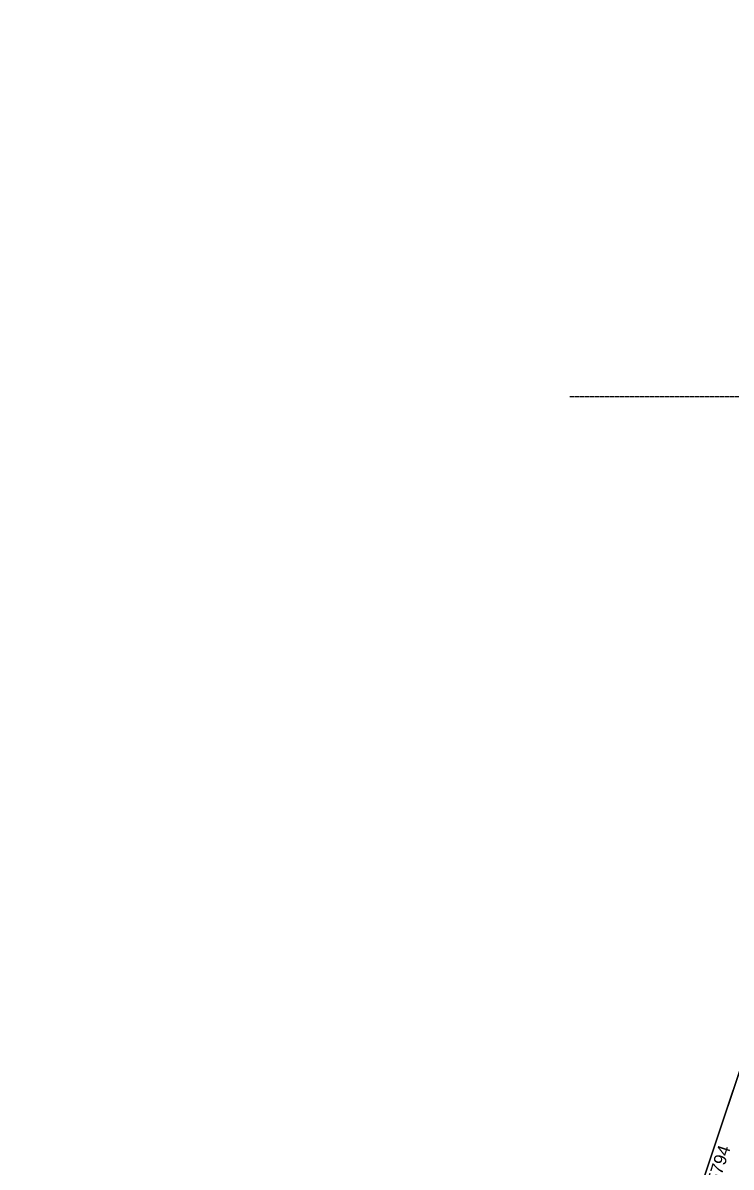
# Model space of a CAD drawing. Header units: metres. Extents: x 305482 to 305978, y 6275861 to 6276842.
# Drawn here: x 305482.3 to 305595.8, y 6276204.8 to 6276388.3 of the extents above; entities that cross this region are included whole.
import ezdxf
from ezdxf.enums import TextEntityAlignment as Align

# ---------------------------------------------------------------- set-up
doc = ezdxf.new("R2010")
doc.units = ezdxf.units.M
doc.header["$LTSCALE"] = 0.7
for name, pattern in [('A', [0]), ('Cable Exist OH', [1, 1, 0]), ('CENTERX2', [4, 2.5, -0.5, 0.5, -0.5]), ('Dash', [5, 3, -2])]:
    doc.linetypes.add(name, pattern=pattern)
doc.layers.get('0').update_dxf_attribs({"color": 6})
for name, color, linetype in [('_User Miscellaneous1', 3, 'Continuous'), ('Cadastre Developer_SP_NEW', 4, 'Continuous'), ('Cadastre Land Parcels_SP_EXT', 4, 'Continuous'), ('Equip_HV_NEW', 1, 'Continuous')]:
    doc.layers.add(name, color=color, linetype=linetype)
doc.styles.get("Standard").update_dxf_attribs({"font": 'arial.ttf'})
doc.styles.add('SWG_LABEL', font='arial.ttf')
doc.styles.add('SWITCH_LABEL', font='arial.ttf', dxfattribs={"height": 2.5})

# ---------------------------------------------------------------- blocks, each defined once
blk = doc.blocks.new('SWG_SIE_SU_NEW')
blk.add_line((5.81, 0.79), (1.59, 1.94))
at = {"linetype": 'A', "lineweight": 0}
for p, q in [((7.98, 0.35), (7.98, -0.37)), ((8.18, -0.58), (8.18, 0.56)), ((8.38, 0.66), (8.38, -0.68)), ((8.58, -0.71), (8.58, 0.69)), ((8.78, 0.66), (8.78, -0.68)), ((8.98, -0.59), (8.98, 0.56)), ((9.18, 0.35), (9.18, -0.38))]:
    blk.add_line(p, q, dxfattribs=at)
at = {"linetype": 'Dash', "ltscale": 0.5}
blk.add_lwpolyline([(3.7, 1.36), (3.7, 4.73), (7.22, 4.73)], dxfattribs=at)
for points in [[(1, 0), (0, 0)], [(6.6, -0.01), (10.1, -0.01)]]:
    blk.add_lwpolyline(points)
for points in [[(1.8, -0.8, 1), (1.8, 0.8, 1)], [(5.8, -0.81, 1), (5.8, 0.79, 1)]]:
    blk.add_lwpolyline(points, format="xyb", close=True)
at = {"linetype": 'A', "lineweight": 0}
blk.add_circle((8.58, -0.01), 0.7, dxfattribs=at)
at = {"style": 'SWG_LABEL', "flags": 8}
blk.add_attdef('ASSET_NUM', text='', height=2, rotation=179.9544, dxfattribs=at).set_placement((-2.4, 0.01), align=Align.MIDDLE_LEFT)
at = {"flags": 1}
blk.add_attdef('Z', (0, 0), '', height=0.2, dxfattribs=at)
at = {"style": 'SWITCH_LABEL', "flags": 9}
blk.add_attdef('STREET_CODE', text='', height=0.2, dxfattribs=at).set_placement((0, 0), align=Align.MIDDLE_LEFT)
at = {"flags": 9}
for tag, p in [('OPERATED_BY', (-0.01, -1.84)), ('ORIENTATION', (0, -0.2)), ('SUBURB', (0, -0.8)), ('STREETNAME', (0, -1)), ('OWNED_BY', (0, -1.62)), ('PARENT', (0, -0.4)), ('USAGE', (0, -0.6)), ('LOCATION', (0, -1.2)), ('NOTES', (0, -1.4)), ('MAINTAINED_BY', (-0.01, -2.05))]:
    blk.add_attdef(tag, text='', height=0.2, dxfattribs=at).set_placement(p, align=Align.MIDDLE_LEFT)

msp = doc.modelspace()

# ---------------------------------------------------------------- linework, layer by layer
at = {"layer": '_User Miscellaneous1', "linetype": 'Cable Exist OH'}
msp.add_line((305569.99, 6276328.4), (305885.19, 6276328.4), dxfattribs=at)
at = {"layer": 'Cadastre Developer_SP_NEW'}
msp.add_line((305600.28, 6276229.54), (305580, 6276168.83), dxfattribs=at)
at = {"layer": 'Cadastre Land Parcels_SP_EXT', "linetype": 'Continuous'}
for points in [[(305482.35, 6275956.56), (305495.55, 6275963.35), (305509.72, 6275958.48), (305611.04, 6276261.75), (305709.76, 6276557.25), (305709.76, 6276557.25)], [(305583.88, 6275932.8), (305618.47, 6275920.9), (305662.91, 6275905.6), (305859.83, 6276505.62), (305709.76, 6276557.25), (305611.04, 6276261.75), (305510.04, 6275959.42)]]:
    msp.add_lwpolyline(points, dxfattribs=at)

# ---------------------------------------------------------------- block references
at = {"layer": 'Equip_HV_NEW', "linetype": 'CENTERX2'}
ref = msp.add_blockref('SWG_SIE_SU_NEW', (305591.04, 6276196.65), dxfattribs=dict(at, zscale=0.0254, rotation=251.9998629881632))
ref.add_attrib('ASSET_NUM', 'E5794', dxfattribs={"layer": '0', "height": 2, "rotation": 71.9542, "style": 'SWG_LABEL'}).set_placement((305592.3, 6276200.55), align=Align.MIDDLE_LEFT)

doc.saveas('drawing.dxf')
